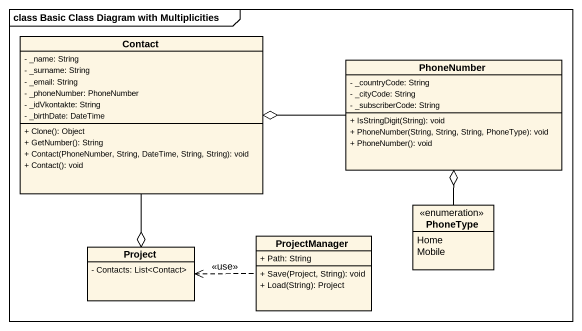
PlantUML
@startuml
mainframe class Basic Class Diagram with Multiplicities
hide circle
hide empty members
skinparam classAttributeIconSize 0
class Contact {
  - _name: String
  - _surname: String
  - _email: String
  - _phoneNumber: PhoneNumber
  - _idVkontakte: String
  - _birthDate: DateTime
  + Clone(): Object
  + GetNumber(): String
  + Contact(PhoneNumber, String, DateTime, String, String): void
  + Contact(): void
}
class PhoneNumber {
  - _countryCode: String
  - _cityCode: String
  - _subscriberCode: String
  + IsStringDigit(String): void
  + PhoneNumber(String, String, String, PhoneType): void
  + PhoneNumber(): void
}
enum PhoneType {
  Home
  Mobile
}
class Project {
  - Сontacts: List<Contact>
}
class ProjectManager {
  + Path: String
  + Save(Project, String): void
  + Load(String): Project
}
Contact --o Project
PhoneNumber -left-o Contact
PhoneType -up-o PhoneNumber
Project <.right. ProjectManager : <<use>>
@enduml
